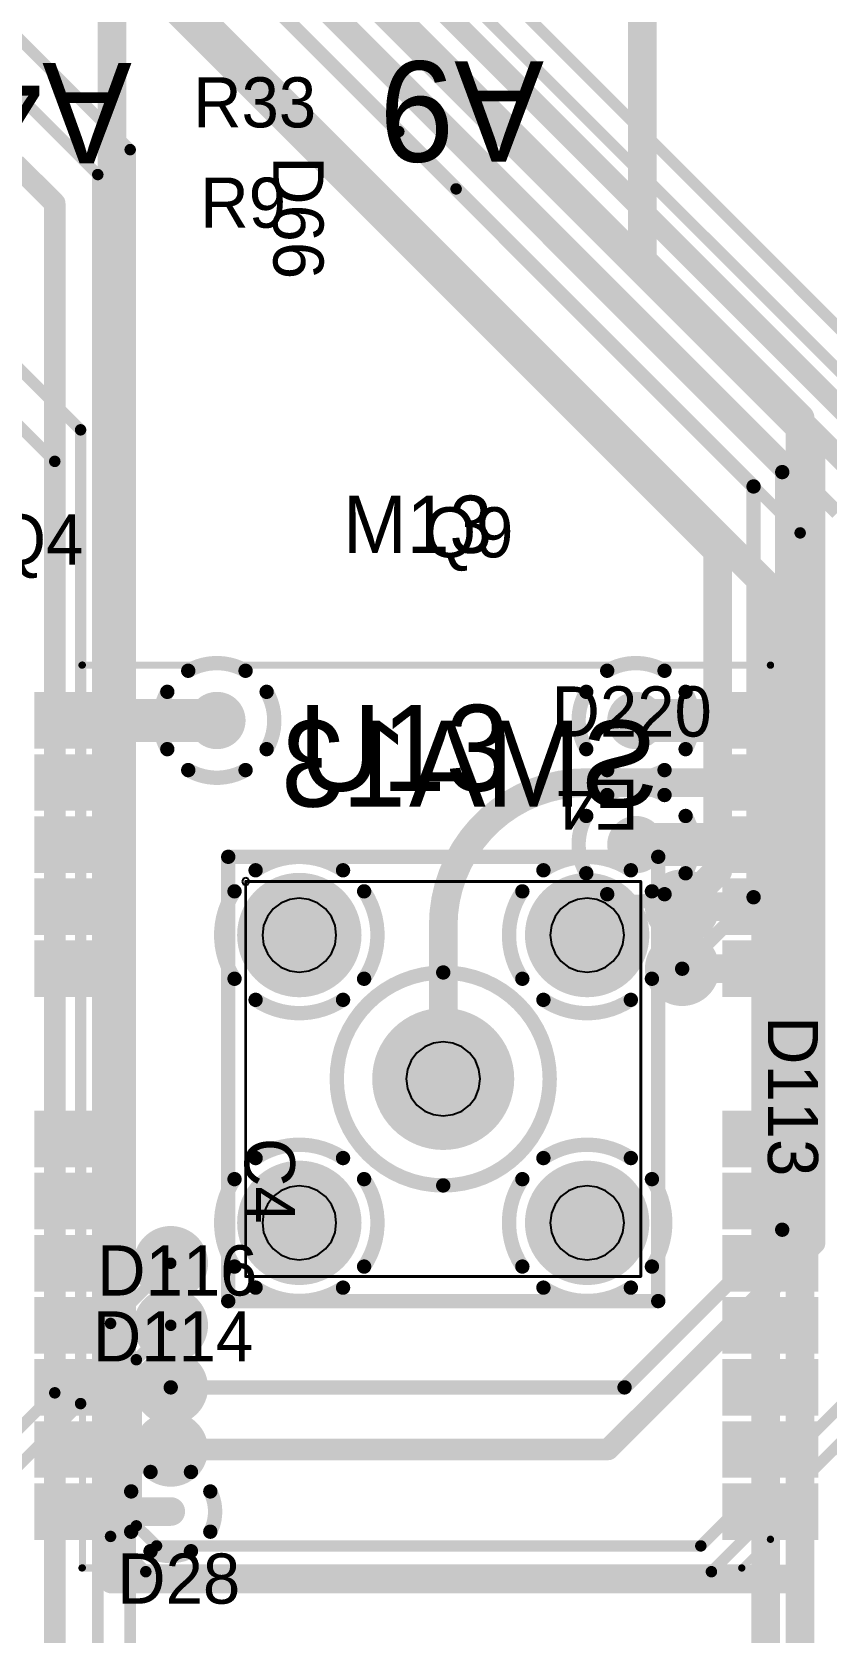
# Model space of a CAD drawing. Extents: x 11.67 to 17.2, y 3.98 to 12.28.
# Drawn here: x 13.89 to 14.445, y 8.854 to 9.97 of the extents above; entities that cross this region are included whole.
import ezdxf

# ---------------------------------------------------------------- set-up
doc = ezdxf.new("R2010")
doc.units = 0
doc.layers.get('0').update_dxf_attribs({"linetype": 'CONTINUOUS'})
for name, color, linetype in [('BOTTOMLAYER', 5, 'CONTINUOUS'), ('BOTTOMOVERLAY', 54, 'CONTINUOUS'), ('BOTTOMSOLDER', 6, 'CONTINUOUS'), ('INTERNALPLANE1', 76, 'CONTINUOUS'), ('MECHANICAL10', 56, 'CONTINUOUS'), ('MECHANICAL15', 56, 'CONTINUOUS'), ('MECHANICAL6', 56, 'CONTINUOUS'), ('MECHANICAL8', 56, 'CONTINUOUS'), ('MECHANICAL9', 56, 'CONTINUOUS'), ('MIDLAYER1', 16, 'CONTINUOUS'), ('MULTILAYER', 9, 'CONTINUOUS'), ('TOPLAYER', 1, 'CONTINUOUS'), ('TOPOVERLAY', 2, 'CONTINUOUS'), ('TOPPASTE', 8, 'CONTINUOUS'), ('TOPSOLDER', 216, 'CONTINUOUS')]:
    doc.layers.add(name, color=color, linetype=linetype)

# ---------------------------------------------------------------- blocks, each defined once
blk = doc.blocks.new('SMA_TH_HL_SMA_KHD4_B_27')
at = {"layer": 'BOTTOMLAYER', "const_width": 0.0394}
for points in [[(-0.1201, 0.1004, 1), (-0.0807, 0.1004, 1)], [(0.0807, 0.1004, 1), (0.1201, 0.1004, 1)], [(-0.0197, 0, 1), (0.0197, 0, 1)], [(-0.1201, -0.1004, 1), (-0.0807, -0.1004, 1)], [(0.0807, -0.1004, 1), (0.1201, -0.1004, 1)]]:
    blk.add_lwpolyline(points, format="xyb", close=True, dxfattribs=at)
at = {"layer": 'BOTTOMOVERLAY', "const_width": 0.01}
for points in [[(-0.155, -0.15), (-0.155, 0.15)], [(0.155, 0.15), (-0.155, 0.15)], [(0.155, -0.15), (0.155, 0.15)], [(0.155, -0.15), (-0.155, -0.15)]]:
    blk.add_lwpolyline(points, dxfattribs=at)
at = {"layer": 'BOTTOMOVERLAY'}
for points, const_width in [([(-0.1575, 0.15, 1), (-0.1525, 0.15, 1)], 0.005), ([(-0.1575, 0.15, 1), (-0.1525, 0.15, 1)], 0.005), ([(0.1525, 0.15, 1), (0.1575, 0.15, 1)], 0.005), ([(0.1525, 0.15, 1), (0.1575, 0.15, 1)], 0.005), ([(0.0743, 0, 1), (-0.0743, 0, 1)], 0.01), ([(-0.0768, 0, 1), (-0.0718, 0, 1)], 0.005), ([(0.0718, 0, 1), (0.0768, 0, 1)], 0.005), ([(-0.1575, -0.15, 1), (-0.1525, -0.15, 1)], 0.005), ([(-0.1575, -0.15, 1), (-0.1525, -0.15, 1)], 0.005), ([(0.1525, -0.15, 1), (0.1575, -0.15, 1)], 0.005), ([(0.1525, -0.15, 1), (0.1575, -0.15, 1)], 0.005)]:
    blk.add_lwpolyline(points, format="xyb", close=True, dxfattribs=dict(at, const_width=const_width))
at = {"layer": 'BOTTOMSOLDER', "const_width": 0.0434}
for points in [[(-0.1221, 0.1004, 1), (-0.0787, 0.1004, 1)], [(0.0787, 0.1004, 1), (0.1221, 0.1004, 1)], [(-0.0217, 0, 1), (0.0217, 0, 1)], [(-0.1221, -0.1004, 1), (-0.0787, -0.1004, 1)], [(0.0787, -0.1004, 1), (0.1221, -0.1004, 1)]]:
    blk.add_lwpolyline(points, format="xyb", close=True, dxfattribs=at)
at = {"layer": 'INTERNALPLANE1', "const_width": 0.01}
for points in [[(-0.1309, 0.1456, -0.305731), (-0.0699, 0.1456)], [(0.0699, 0.1456, -0.305731), (0.1309, 0.1456)], [(-0.1456, 0.0699, -0.305731), (-0.1456, 0.1309)], [(-0.0552, 0.1309, -0.305731), (-0.0552, 0.0699)], [(0.0552, 0.0699, -0.305731), (0.0552, 0.1309)], [(0.1456, 0.1309, -0.305731), (0.1456, 0.0699)], [(-0.0699, 0.0552, -0.305731), (-0.1309, 0.0552)], [(0.1309, 0.0552, -0.305731), (0.0699, 0.0552)], [(-0.1309, -0.0552, -0.305731), (-0.0699, -0.0552)], [(0.0699, -0.0552, -0.305731), (0.1309, -0.0552)], [(-0.1456, -0.1309, -0.305731), (-0.1456, -0.0699)], [(-0.0552, -0.0699, -0.305731), (-0.0552, -0.1309)], [(0.0552, -0.1309, -0.305731), (0.0552, -0.0699)], [(0.1456, -0.0699, -0.305731), (0.1456, -0.1309)], [(-0.0699, -0.1456, -0.305731), (-0.1309, -0.1456)], [(0.1309, -0.1456, -0.305731), (0.0699, -0.1456)]]:
    blk.add_lwpolyline(points, format="xyb", dxfattribs=at)
at = {"layer": 'INTERNALPLANE1'}
for points, const_width in [([(-0.1334, 0.1456, 1), (-0.1284, 0.1456, 1)], 0.005), ([(-0.0724, 0.1456, 1), (-0.0674, 0.1456, 1)], 0.005), ([(0.0674, 0.1456, 1), (0.0724, 0.1456, 1)], 0.005), ([(0.1284, 0.1456, 1), (0.1334, 0.1456, 1)], 0.005), ([(-0.1481, 0.1309, 1), (-0.1431, 0.1309, 1)], 0.005), ([(-0.0577, 0.1309, 1), (-0.0527, 0.1309, 1)], 0.005), ([(0.0527, 0.1309, 1), (0.0577, 0.1309, 1)], 0.005), ([(0.1431, 0.1309, 1), (0.1481, 0.1309, 1)], 0.005), ([(-0.1481, 0.0699, 1), (-0.1431, 0.0699, 1)], 0.005), ([(-0.0577, 0.0699, 1), (-0.0527, 0.0699, 1)], 0.005), ([(0.0527, 0.0699, 1), (0.0577, 0.0699, 1)], 0.005), ([(0.1431, 0.0699, 1), (0.1481, 0.0699, 1)], 0.005), ([(-0.1334, 0.0552, 1), (-0.1284, 0.0552, 1)], 0.005), ([(-0.0724, 0.0552, 1), (-0.0674, 0.0552, 1)], 0.005), ([(0.0674, 0.0552, 1), (0.0724, 0.0552, 1)], 0.005), ([(0.1284, 0.0552, 1), (0.1334, 0.0552, 1)], 0.005), ([(-0.0248, 0, 1), (0.0248, 0, 1)], 0.0495), ([(-0.1334, -0.0552, 1), (-0.1284, -0.0552, 1)], 0.005), ([(-0.0724, -0.0552, 1), (-0.0674, -0.0552, 1)], 0.005), ([(0.0674, -0.0552, 1), (0.0724, -0.0552, 1)], 0.005), ([(0.1284, -0.0552, 1), (0.1334, -0.0552, 1)], 0.005), ([(-0.1481, -0.0699, 1), (-0.1431, -0.0699, 1)], 0.005), ([(-0.0577, -0.0699, 1), (-0.0527, -0.0699, 1)], 0.005), ([(0.0527, -0.0699, 1), (0.0577, -0.0699, 1)], 0.005), ([(0.1431, -0.0699, 1), (0.1481, -0.0699, 1)], 0.005), ([(-0.1481, -0.1309, 1), (-0.1431, -0.1309, 1)], 0.005), ([(-0.0577, -0.1309, 1), (-0.0527, -0.1309, 1)], 0.005), ([(0.0527, -0.1309, 1), (0.0577, -0.1309, 1)], 0.005), ([(0.1431, -0.1309, 1), (0.1481, -0.1309, 1)], 0.005), ([(-0.1334, -0.1456, 1), (-0.1284, -0.1456, 1)], 0.005), ([(-0.0724, -0.1456, 1), (-0.0674, -0.1456, 1)], 0.005), ([(0.0674, -0.1456, 1), (0.0724, -0.1456, 1)], 0.005), ([(0.1284, -0.1456, 1), (0.1334, -0.1456, 1)], 0.005)]:
    blk.add_lwpolyline(points, format="xyb", close=True, dxfattribs=dict(at, const_width=const_width))
at = {"layer": 'MECHANICAL6', "const_width": 0.002}
for points in [[(0.1378, 0.1378), (-0.1378, 0.1378)], [(-0.1378, -0.1378), (-0.1378, 0.1378)], [(0.1378, -0.1378), (0.1378, 0.1378)], [(0.1378, -0.1378), (-0.1378, -0.1378)]]:
    blk.add_lwpolyline(points, dxfattribs=at)
at = {"layer": 'MECHANICAL6', "const_width": 0.001}
for points in [[(-0.1383, 0.1378, 1), (-0.1373, 0.1378, 1)], [(-0.1383, 0.1378, 1), (-0.1373, 0.1378, 1)], [(0.1373, 0.1378, 1), (0.1383, 0.1378, 1)], [(0.1373, 0.1378, 1), (0.1383, 0.1378, 1)], [(-0.1383, -0.1378, 1), (-0.1373, -0.1378, 1)], [(-0.1383, -0.1378, 1), (-0.1373, -0.1378, 1)], [(0.1373, -0.1378, 1), (0.1383, -0.1378, 1)], [(0.1373, -0.1378, 1), (0.1383, -0.1378, 1)]]:
    blk.add_lwpolyline(points, format="xyb", close=True, dxfattribs=at)
at = {"layer": 'MECHANICAL8'}
for p, q in [((-0.1396, -0.136), (-0.1403, -0.1378)), ((-0.1403, -0.1378), (-0.1403, -0.1378)), ((-0.1403, -0.1378), (-0.1396, -0.1396)), ((-0.1378, -0.1352), (-0.1396, -0.136)), ((-0.1396, -0.1396), (-0.1378, -0.1403)), ((-0.136, -0.136), (-0.1378, -0.1352)), ((-0.1378, -0.1403), (-0.136, -0.1396)), ((-0.1352, -0.1378), (-0.136, -0.136)), ((-0.136, -0.1396), (-0.1352, -0.1378)), ((-0.1352, -0.1378), (-0.1352, -0.1378))]:
    blk.add_line(p, q, dxfattribs=at)
at = {"layer": 'MECHANICAL9'}
for p, q in [((-0.1071, 0.1253), (-0.1133, 0.1227)), ((-0.1004, 0.1262), (-0.1071, 0.1253)), ((-0.0937, 0.1253), (-0.1004, 0.1262)), ((-0.0875, 0.1227), (-0.0937, 0.1253)), ((0.0937, 0.1253), (0.0875, 0.1227)), ((0.1004, 0.1262), (0.0937, 0.1253)), ((0.1071, 0.1253), (0.1004, 0.1262)), ((0.1133, 0.1227), (0.1071, 0.1253)), ((-0.1227, 0.1133), (-0.1253, 0.1071)), ((-0.1186, 0.1186), (-0.1227, 0.1133)), ((-0.1133, 0.1227), (-0.1186, 0.1186)), ((-0.0821, 0.1186), (-0.0875, 0.1227)), ((-0.078, 0.1133), (-0.0821, 0.1186)), ((-0.0755, 0.1071), (-0.078, 0.1133)), ((0.078, 0.1133), (0.0755, 0.1071)), ((0.0821, 0.1186), (0.078, 0.1133)), ((0.0875, 0.1227), (0.0821, 0.1186)), ((0.1186, 0.1186), (0.1133, 0.1227)), ((0.1227, 0.1133), (0.1186, 0.1186)), ((0.1253, 0.1071), (0.1227, 0.1133)), ((-0.1253, 0.1071), (-0.1262, 0.1004)), ((-0.0746, 0.1004), (-0.0755, 0.1071)), ((0.0755, 0.1071), (0.0746, 0.1004)), ((0.1262, 0.1004), (0.1253, 0.1071)), ((-0.1262, 0.1004), (-0.1262, 0.1004)), ((-0.1262, 0.1004), (-0.1253, 0.0937)), ((-0.1253, 0.0937), (-0.1227, 0.0875)), ((-0.078, 0.0875), (-0.0755, 0.0937)), ((-0.0755, 0.0937), (-0.0746, 0.1004)), ((-0.0746, 0.1004), (-0.0746, 0.1004)), ((0.0746, 0.1004), (0.0746, 0.1004)), ((0.0746, 0.1004), (0.0755, 0.0937)), ((0.0755, 0.0937), (0.078, 0.0875)), ((0.1227, 0.0875), (0.1253, 0.0937)), ((0.1253, 0.0937), (0.1262, 0.1004)), ((0.1262, 0.1004), (0.1262, 0.1004)), ((-0.1227, 0.0875), (-0.1186, 0.0821)), ((-0.1186, 0.0821), (-0.1133, 0.078)), ((-0.0875, 0.078), (-0.0821, 0.0821)), ((-0.0821, 0.0821), (-0.078, 0.0875)), ((0.078, 0.0875), (0.0821, 0.0821)), ((0.0821, 0.0821), (0.0875, 0.078)), ((0.1133, 0.078), (0.1186, 0.0821)), ((0.1186, 0.0821), (0.1227, 0.0875)), ((-0.1133, 0.078), (-0.1071, 0.0755)), ((-0.1071, 0.0755), (-0.1004, 0.0746)), ((-0.1004, 0.0746), (-0.0937, 0.0755)), ((-0.0937, 0.0755), (-0.0875, 0.078)), ((0.0875, 0.078), (0.0937, 0.0755)), ((0.0937, 0.0755), (0.1004, 0.0746)), ((0.1004, 0.0746), (0.1071, 0.0755)), ((0.1071, 0.0755), (0.1133, 0.078)), ((-0.0129, 0.0224), (-0.0183, 0.0183)), ((-0.0067, 0.0249), (-0.0129, 0.0224)), ((0, 0.0258), (-0.0067, 0.0249)), ((0.0067, 0.0249), (0, 0.0258)), ((0.0129, 0.0224), (0.0067, 0.0249)), ((0.0183, 0.0183), (0.0129, 0.0224)), ((-0.0224, 0.0129), (-0.0249, 0.0067)), ((-0.0183, 0.0183), (-0.0224, 0.0129)), ((0.0224, 0.0129), (0.0183, 0.0183)), ((0.0249, 0.0067), (0.0224, 0.0129)), ((-0.0249, 0.0067), (-0.0258, 0)), ((-0.0258, 0), (-0.0258, 0)), ((-0.0258, 0), (-0.0249, -0.0067)), ((0.0258, 0), (0.0249, 0.0067)), ((0.0249, -0.0067), (0.0258, 0)), ((0.0258, 0), (0.0258, 0)), ((-0.0249, -0.0067), (-0.0224, -0.0129)), ((0.0224, -0.0129), (0.0249, -0.0067)), ((-0.0224, -0.0129), (-0.0183, -0.0183)), ((-0.0183, -0.0183), (-0.0129, -0.0224)), ((0.0129, -0.0224), (0.0183, -0.0183)), ((0.0183, -0.0183), (0.0224, -0.0129)), ((-0.0129, -0.0224), (-0.0067, -0.0249)), ((-0.0067, -0.0249), (0, -0.0258)), ((0, -0.0258), (0.0067, -0.0249)), ((0.0067, -0.0249), (0.0129, -0.0224)), ((-0.1133, -0.078), (-0.1186, -0.0821)), ((-0.1071, -0.0755), (-0.1133, -0.078)), ((-0.1004, -0.0746), (-0.1071, -0.0755)), ((-0.0937, -0.0755), (-0.1004, -0.0746)), ((-0.0875, -0.078), (-0.0937, -0.0755)), ((-0.0821, -0.0821), (-0.0875, -0.078)), ((0.0875, -0.078), (0.0821, -0.0821)), ((0.0937, -0.0755), (0.0875, -0.078)), ((0.1004, -0.0746), (0.0937, -0.0755)), ((0.1071, -0.0755), (0.1004, -0.0746)), ((0.1133, -0.078), (0.1071, -0.0755)), ((0.1186, -0.0821), (0.1133, -0.078)), ((-0.1227, -0.0875), (-0.1253, -0.0937)), ((-0.1186, -0.0821), (-0.1227, -0.0875)), ((-0.078, -0.0875), (-0.0821, -0.0821)), ((-0.0755, -0.0937), (-0.078, -0.0875)), ((0.078, -0.0875), (0.0755, -0.0937)), ((0.0821, -0.0821), (0.078, -0.0875)), ((0.1227, -0.0875), (0.1186, -0.0821)), ((0.1253, -0.0937), (0.1227, -0.0875)), ((-0.1253, -0.0937), (-0.1262, -0.1004)), ((-0.1262, -0.1004), (-0.1262, -0.1004)), ((-0.1262, -0.1004), (-0.1253, -0.1071)), ((-0.0746, -0.1004), (-0.0755, -0.0937)), ((-0.0755, -0.1071), (-0.0746, -0.1004)), ((-0.0746, -0.1004), (-0.0746, -0.1004)), ((0.0755, -0.0937), (0.0746, -0.1004)), ((0.0746, -0.1004), (0.0746, -0.1004)), ((0.0746, -0.1004), (0.0755, -0.1071)), ((0.1262, -0.1004), (0.1253, -0.0937)), ((0.1253, -0.1071), (0.1262, -0.1004)), ((0.1262, -0.1004), (0.1262, -0.1004)), ((-0.1253, -0.1071), (-0.1227, -0.1133)), ((-0.078, -0.1133), (-0.0755, -0.1071)), ((0.0755, -0.1071), (0.078, -0.1133)), ((0.1227, -0.1133), (0.1253, -0.1071)), ((-0.1227, -0.1133), (-0.1186, -0.1186)), ((-0.1186, -0.1186), (-0.1133, -0.1227)), ((-0.1133, -0.1227), (-0.1071, -0.1253)), ((-0.0937, -0.1253), (-0.0875, -0.1227)), ((-0.0875, -0.1227), (-0.0821, -0.1186)), ((-0.0821, -0.1186), (-0.078, -0.1133)), ((0.078, -0.1133), (0.0821, -0.1186)), ((0.0821, -0.1186), (0.0875, -0.1227)), ((0.0875, -0.1227), (0.0937, -0.1253)), ((0.1071, -0.1253), (0.1133, -0.1227)), ((0.1133, -0.1227), (0.1186, -0.1186)), ((0.1186, -0.1186), (0.1227, -0.1133)), ((-0.1071, -0.1253), (-0.1004, -0.1262)), ((-0.1004, -0.1262), (-0.0937, -0.1253)), ((0.0937, -0.1253), (0.1004, -0.1262)), ((0.1004, -0.1262), (0.1071, -0.1253))]:
    blk.add_line(p, q, dxfattribs=at)
at = {"layer": 'MIDLAYER1', "const_width": 0.0394}
for points in [[(-0.1201, 0.1004, 1), (-0.0807, 0.1004, 1)], [(0.0807, 0.1004, 1), (0.1201, 0.1004, 1)], [(-0.0197, 0, 1), (0.0197, 0, 1)], [(-0.1201, -0.1004, 1), (-0.0807, -0.1004, 1)], [(0.0807, -0.1004, 1), (0.1201, -0.1004, 1)]]:
    blk.add_lwpolyline(points, format="xyb", close=True, dxfattribs=at)
at = {"layer": 'MULTILAYER', "const_width": 0.0394}
for points in [[(-0.1201, 0.1004, 1), (-0.0807, 0.1004, 1)], [(0.0807, 0.1004, 1), (0.1201, 0.1004, 1)], [(-0.0197, 0, 1), (0.0197, 0, 1)], [(-0.1201, -0.1004, 1), (-0.0807, -0.1004, 1)], [(0.0807, -0.1004, 1), (0.1201, -0.1004, 1)]]:
    blk.add_lwpolyline(points, format="xyb", close=True, dxfattribs=at)
at = {"layer": 'TOPLAYER', "const_width": 0.0394}
for points in [[(-0.1201, 0.1004, 1), (-0.0807, 0.1004, 1)], [(0.0807, 0.1004, 1), (0.1201, 0.1004, 1)], [(-0.0197, 0, 1), (0.0197, 0, 1)], [(-0.1201, -0.1004, 1), (-0.0807, -0.1004, 1)], [(0.0807, -0.1004, 1), (0.1201, -0.1004, 1)]]:
    blk.add_lwpolyline(points, format="xyb", close=True, dxfattribs=at)
at = {"layer": 'TOPSOLDER', "const_width": 0.0434}
for points in [[(-0.1221, 0.1004, 1), (-0.0787, 0.1004, 1)], [(0.0787, 0.1004, 1), (0.1221, 0.1004, 1)], [(-0.0217, 0, 1), (0.0217, 0, 1)], [(-0.1221, -0.1004, 1), (-0.0787, -0.1004, 1)], [(0.0787, -0.1004, 1), (0.1221, -0.1004, 1)]]:
    blk.add_lwpolyline(points, format="xyb", close=True, dxfattribs=at)
blk = doc.blocks.new('LB1020B_62')
at = {"layer": 'TOPLAYER'}
for points in [[(-0.0295, 0.5749), (0.0295, 0.5749), (-0.0295, 0.6064), (0.0295, 0.6064)], [(0.4505, 0.5749), (0.5095, 0.5749), (0.4505, 0.6064), (0.5095, 0.6064)], [(-0.0295, 0.5316), (0.0295, 0.5316), (-0.0295, 0.5631), (0.0295, 0.5631)], [(0.4505, 0.5316), (0.5095, 0.5316), (0.4505, 0.5631), (0.5095, 0.5631)], [(-0.0295, 0.4883), (0.0295, 0.4883), (-0.0295, 0.5198), (0.0295, 0.5198)], [(0.4505, 0.4883), (0.5095, 0.4883), (0.4505, 0.5198), (0.5095, 0.5198)], [(-0.0295, 0.445), (0.0295, 0.445), (-0.0295, 0.4765), (0.0295, 0.4765)], [(0.4505, 0.445), (0.5095, 0.445), (0.4505, 0.4765), (0.5095, 0.4765)], [(-0.0295, 0.4017), (0.0295, 0.4017), (-0.0295, 0.4331), (0.0295, 0.4331)], [(0.4505, 0.4017), (0.5095, 0.4017), (0.4505, 0.4331), (0.5095, 0.4331)], [(-0.0295, 0.3583), (0.0295, 0.3583), (-0.0295, 0.3898), (0.0295, 0.3898)], [(0.4505, 0.3583), (0.5095, 0.3583), (0.4505, 0.3898), (0.5095, 0.3898)], [(-0.0295, 0.315), (0.0295, 0.315), (-0.0295, 0.3465), (0.0295, 0.3465)], [(0.4505, 0.315), (0.5095, 0.315), (0.4505, 0.3465), (0.5095, 0.3465)], [(-0.0295, 0.1961), (0.0295, 0.1961), (-0.0295, 0.2276), (0.0295, 0.2276)], [(0.4505, 0.1961), (0.5095, 0.1961), (0.4505, 0.2276), (0.5095, 0.2276)], [(-0.0295, 0.1528), (0.0295, 0.1528), (-0.0295, 0.1843), (0.0295, 0.1843)], [(0.4505, 0.1528), (0.5095, 0.1528), (0.4505, 0.1843), (0.5095, 0.1843)], [(-0.0295, 0.1095), (0.0295, 0.1095), (-0.0295, 0.141), (0.0295, 0.141)], [(0.4505, 0.1095), (0.5095, 0.1095), (0.4505, 0.141), (0.5095, 0.141)], [(-0.0295, 0.0662), (0.0295, 0.0662), (-0.0295, 0.0977), (0.0295, 0.0977)], [(0.4505, 0.0662), (0.5095, 0.0662), (0.4505, 0.0977), (0.5095, 0.0977)], [(-0.0295, 0.0229), (0.0295, 0.0229), (-0.0295, 0.0544), (0.0295, 0.0544)], [(0.4505, 0.0229), (0.5095, 0.0229), (0.4505, 0.0544), (0.5095, 0.0544)]]:
    blk.add_solid(points, dxfattribs=at)
at = {"layer": 'TOPOVERLAY', "const_width": 0.005}
for points in [[(0.02, 0.63), (0, 0.61)], [(0.4803, 0.63), (0.02, 0.63)], [(0.48, 0.6299), (0.48, 0)], [(0, 0.61), (0, 0.0001)], [(0.4803, 0.0001), (0, 0.0001)]]:
    blk.add_lwpolyline(points, dxfattribs=at)
at = {"layer": 'TOPOVERLAY', "const_width": 0.0025}
for points in [[(0.0187, 0.63, 1), (0.0213, 0.63, 1)], [(0.0187, 0.63, 1), (0.0213, 0.63, 1)], [(0.4788, 0.6299, 1), (0.4813, 0.6299, 1)], [(0.4791, 0.63, 1), (0.4816, 0.63, 1)], [(-0.0013, 0.61, 1), (0.0013, 0.61, 1)], [(-0.0013, 0.61, 1), (0.0013, 0.61, 1)], [(-0.0013, 0.0001, 1), (0.0013, 0.0001, 1)], [(-0.0013, 0.0001, 1), (0.0013, 0.0001, 1)], [(0.4788, 0, 1), (0.4813, 0, 1)], [(0.4791, 0.0001, 1), (0.4816, 0.0001, 1)]]:
    blk.add_lwpolyline(points, format="xyb", close=True, dxfattribs=at)
at = {"layer": 'TOPPASTE'}
for points in [[(-0.0295, 0.5749), (0.0295, 0.5749), (-0.0295, 0.6064), (0.0295, 0.6064)], [(0.4505, 0.5749), (0.5095, 0.5749), (0.4505, 0.6064), (0.5095, 0.6064)], [(-0.0295, 0.5316), (0.0295, 0.5316), (-0.0295, 0.5631), (0.0295, 0.5631)], [(0.4505, 0.5316), (0.5095, 0.5316), (0.4505, 0.5631), (0.5095, 0.5631)], [(-0.0295, 0.4883), (0.0295, 0.4883), (-0.0295, 0.5198), (0.0295, 0.5198)], [(0.4505, 0.4883), (0.5095, 0.4883), (0.4505, 0.5198), (0.5095, 0.5198)], [(-0.0295, 0.445), (0.0295, 0.445), (-0.0295, 0.4765), (0.0295, 0.4765)], [(0.4505, 0.445), (0.5095, 0.445), (0.4505, 0.4765), (0.5095, 0.4765)], [(-0.0295, 0.4017), (0.0295, 0.4017), (-0.0295, 0.4331), (0.0295, 0.4331)], [(0.4505, 0.4017), (0.5095, 0.4017), (0.4505, 0.4331), (0.5095, 0.4331)], [(-0.0295, 0.3583), (0.0295, 0.3583), (-0.0295, 0.3898), (0.0295, 0.3898)], [(0.4505, 0.3583), (0.5095, 0.3583), (0.4505, 0.3898), (0.5095, 0.3898)], [(-0.0295, 0.315), (0.0295, 0.315), (-0.0295, 0.3465), (0.0295, 0.3465)], [(0.4505, 0.315), (0.5095, 0.315), (0.4505, 0.3465), (0.5095, 0.3465)], [(-0.0295, 0.1961), (0.0295, 0.1961), (-0.0295, 0.2276), (0.0295, 0.2276)], [(0.4505, 0.1961), (0.5095, 0.1961), (0.4505, 0.2276), (0.5095, 0.2276)], [(-0.0295, 0.1528), (0.0295, 0.1528), (-0.0295, 0.1843), (0.0295, 0.1843)], [(0.4505, 0.1528), (0.5095, 0.1528), (0.4505, 0.1843), (0.5095, 0.1843)], [(-0.0295, 0.1095), (0.0295, 0.1095), (-0.0295, 0.141), (0.0295, 0.141)], [(0.4505, 0.1095), (0.5095, 0.1095), (0.4505, 0.141), (0.5095, 0.141)], [(-0.0295, 0.0662), (0.0295, 0.0662), (-0.0295, 0.0977), (0.0295, 0.0977)], [(0.4505, 0.0662), (0.5095, 0.0662), (0.4505, 0.0977), (0.5095, 0.0977)], [(-0.0295, 0.0229), (0.0295, 0.0229), (-0.0295, 0.0544), (0.0295, 0.0544)], [(0.4505, 0.0229), (0.5095, 0.0229), (0.4505, 0.0544), (0.5095, 0.0544)]]:
    blk.add_solid(points, dxfattribs=at)
at = {"layer": 'TOPSOLDER'}
for points in [[(-0.0335, 0.5709), (0.0335, 0.5709), (-0.0335, 0.6104), (0.0335, 0.6104)], [(0.4465, 0.5709), (0.5135, 0.5709), (0.4465, 0.6104), (0.5135, 0.6104)], [(-0.0335, 0.5276), (0.0335, 0.5276), (-0.0335, 0.5671), (0.0335, 0.5671)], [(0.4465, 0.5276), (0.5135, 0.5276), (0.4465, 0.5671), (0.5135, 0.5671)], [(-0.0335, 0.4843), (0.0335, 0.4843), (-0.0335, 0.5238), (0.0335, 0.5238)], [(0.4465, 0.4843), (0.5135, 0.4843), (0.4465, 0.5238), (0.5135, 0.5238)], [(-0.0335, 0.441), (0.0335, 0.441), (-0.0335, 0.4805), (0.0335, 0.4805)], [(0.4465, 0.441), (0.5135, 0.441), (0.4465, 0.4805), (0.5135, 0.4805)], [(-0.0335, 0.3977), (0.0335, 0.3977), (-0.0335, 0.4371), (0.0335, 0.4371)], [(0.4465, 0.3977), (0.5135, 0.3977), (0.4465, 0.4371), (0.5135, 0.4371)], [(-0.0335, 0.3543), (0.0335, 0.3543), (-0.0335, 0.3938), (0.0335, 0.3938)], [(0.4465, 0.3543), (0.5135, 0.3543), (0.4465, 0.3938), (0.5135, 0.3938)], [(-0.0335, 0.311), (0.0335, 0.311), (-0.0335, 0.3505), (0.0335, 0.3505)], [(0.4465, 0.311), (0.5135, 0.311), (0.4465, 0.3505), (0.5135, 0.3505)], [(-0.0335, 0.1921), (0.0335, 0.1921), (-0.0335, 0.2316), (0.0335, 0.2316)], [(0.4465, 0.1921), (0.5135, 0.1921), (0.4465, 0.2316), (0.5135, 0.2316)], [(-0.0335, 0.1488), (0.0335, 0.1488), (-0.0335, 0.1883), (0.0335, 0.1883)], [(0.4465, 0.1488), (0.5135, 0.1488), (0.4465, 0.1883), (0.5135, 0.1883)], [(-0.0335, 0.1055), (0.0335, 0.1055), (-0.0335, 0.145), (0.0335, 0.145)], [(0.4465, 0.1055), (0.5135, 0.1055), (0.4465, 0.145), (0.5135, 0.145)], [(-0.0335, 0.0622), (0.0335, 0.0622), (-0.0335, 0.1017), (0.0335, 0.1017)], [(0.4465, 0.0622), (0.5135, 0.0622), (0.4465, 0.1017), (0.5135, 0.1017)], [(-0.0335, 0.0189), (0.0335, 0.0189), (-0.0335, 0.0584), (0.0335, 0.0584)], [(0.4465, 0.0189), (0.5135, 0.0189), (0.4465, 0.0584), (0.5135, 0.0584)]]:
    blk.add_solid(points, dxfattribs=at)

msp = doc.modelspace()

# ---------------------------------------------------------------- linework, layer by layer
at = {"layer": 'BOTTOMLAYER'}
for points, const_width in [([(13.526, 10.601), (14.4745, 9.6525)], 0.015), ([(13.5475, 10.6099), (14.496, 9.6614)], 0.008), ([(13.576, 10.611), (14.516, 9.671)], 0.008), ([(13.496, 10.591), (14.452, 9.635)], 0.01), ([(13.756, 10.291), (14.186, 9.861)], 0.008), ([(13.736, 10.251), (14.402, 9.585)], 0.02), ([(13.718, 10.129), (13.9586, 9.8884)], 0.008), ([(13.696, 10.111), (13.936, 9.871)], 0.008), ([(14.146, 9.901), (14.186, 9.861)], 0.008), ([(13.9586, 8.4084), (13.9586, 9.8884)], 0.008), ([(13.8785, 9.8784), (13.906, 9.851)], 0.015), ([(13.936, 8.4112), (13.936, 9.871)], 0.008), ([(13.906, 8.4442), (13.906, 9.851)], 0.015), ([(14.186, 9.861), (14.426, 9.621)], 0.008), ([(14.426, 8.641), (14.426, 9.621)], 0.008), ([(14.402, 8.7098), (14.402, 9.585)], 0.02)]:
    msp.add_lwpolyline(points, dxfattribs=dict(at, const_width=const_width))
for points, const_width in [([(14.144, 9.901, 1), (14.148, 9.901, 1)], 0.004), ([(13.9566, 9.8884, 1), (13.9606, 9.8884, 1)], 0.004), ([(13.9566, 9.8884, 1), (13.9606, 9.8884, 1)], 0.004), ([(13.934, 9.871, 1), (13.938, 9.871, 1)], 0.004), ([(13.934, 9.871, 1), (13.938, 9.871, 1)], 0.004), ([(13.9022, 9.851, 1), (13.9097, 9.851, 1)], 0.0075), ([(13.9022, 9.851, 1), (13.9097, 9.851, 1)], 0.0075), ([(14.184, 9.861, 1), (14.188, 9.861, 1)], 0.004), ([(14.184, 9.861, 1), (14.188, 9.861, 1)], 0.004), ([(14.184, 9.861, 1), (14.188, 9.861, 1)], 0.004), ([(14.424, 9.621, 1), (14.428, 9.621, 1)], 0.004), ([(14.424, 9.621, 1), (14.428, 9.621, 1)], 0.004), ([(14.397, 9.585, 1), (14.407, 9.585, 1)], 0.01), ([(14.397, 9.585, 1), (14.407, 9.585, 1)], 0.01), ([(14.0091, 9.4901, 1), (14.0291, 9.4901, 1)], 0.02), ([(14.3014, 9.4901, 1), (14.3214, 9.4901, 1)], 0.02), ([(14.3014, 9.4035, 1), (14.3214, 9.4035, 1)], 0.02), ([(14.3387, 9.3602, 1), (14.3487, 9.3602, 1)], 0.01), ([(14.3387, 9.3169, 1), (14.3487, 9.3169, 1)], 0.01), ([(13.9819, 9.1114, 1), (13.9919, 9.1114, 1)], 0.01), ([(13.9819, 9.0681, 1), (13.9919, 9.0681, 1)], 0.01), ([(13.9819, 9.0248, 1), (13.9919, 9.0248, 1)], 0.01), ([(13.9819, 8.9815, 1), (13.9919, 8.9815, 1)], 0.01), ([(13.9819, 8.9382, 1), (13.9919, 8.9382, 1)], 0.01)]:
    msp.add_lwpolyline(points, format="xyb", close=True, dxfattribs=dict(at, const_width=const_width))
at = {"layer": 'INTERNALPLANE1', "const_width": 0.02}
for points in [[(13.946, 8.891), (13.946, 12.25)], [(14.316, 9.811), (14.316, 10.341)], [(14.316, 9.811), (14.426, 9.701)], [(14.426, 8.121), (14.426, 9.701)], [(13.946, 8.891), (14.426, 8.891)]]:
    msp.add_lwpolyline(points, dxfattribs=at)
at = {"layer": 'INTERNALPLANE1'}
for points, const_width in [([(14.311, 9.811, 1), (14.321, 9.811, 1)], 0.01), ([(14.311, 9.811, 1), (14.321, 9.811, 1)], 0.01), ([(14.421, 9.701, 1), (14.431, 9.701, 1)], 0.01), ([(14.421, 9.701, 1), (14.431, 9.701, 1)], 0.01), ([(13.9966, 9.5248, 1), (14.0016, 9.5248, 1)], 0.005), ([(14.0366, 9.5248, 1), (14.0416, 9.5248, 1)], 0.005), ([(14.2889, 9.5248, 1), (14.2939, 9.5248, 1)], 0.005), ([(14.3289, 9.5248, 1), (14.3339, 9.5248, 1)], 0.005), ([(13.982, 9.5101, 1), (13.987, 9.5101, 1)], 0.005), ([(14.0513, 9.5101, 1), (14.0563, 9.5101, 1)], 0.005), ([(14.2743, 9.5101, 1), (14.2793, 9.5101, 1)], 0.005), ([(14.3436, 9.5101, 1), (14.3486, 9.5101, 1)], 0.005), ([(13.982, 9.4701, 1), (13.987, 9.4701, 1)], 0.005), ([(14.0513, 9.4701, 1), (14.0563, 9.4701, 1)], 0.005), ([(14.2743, 9.4701, 1), (14.2793, 9.4701, 1)], 0.005), ([(14.3436, 9.4701, 1), (14.3486, 9.4701, 1)], 0.005), ([(13.9966, 9.4555, 1), (14.0016, 9.4555, 1)], 0.005), ([(14.0366, 9.4555, 1), (14.0416, 9.4555, 1)], 0.005), ([(14.2889, 9.4555, 1), (14.2939, 9.4555, 1)], 0.005), ([(14.3289, 9.4555, 1), (14.3339, 9.4555, 1)], 0.005), ([(14.2889, 9.4381, 1), (14.2939, 9.4381, 1)], 0.005), ([(14.3289, 9.4381, 1), (14.3339, 9.4381, 1)], 0.005), ([(14.2743, 9.4235, 1), (14.2793, 9.4235, 1)], 0.005), ([(14.3436, 9.4235, 1), (14.3486, 9.4235, 1)], 0.005), ([(14.2743, 9.3835, 1), (14.2793, 9.3835, 1)], 0.005), ([(14.3307, 9.3602, 1), (14.3567, 9.3602, 1)], 0.026), ([(14.3436, 9.3835, 1), (14.3486, 9.3835, 1)], 0.005), ([(14.2889, 9.3689, 1), (14.2939, 9.3689, 1)], 0.005), ([(14.3289, 9.3689, 1), (14.3339, 9.3689, 1)], 0.005), ([(14.3307, 9.3169, 1), (14.3567, 9.3169, 1)], 0.026), ([(13.9739, 9.1114, 1), (13.9999, 9.1114, 1)], 0.026), ([(13.9739, 9.0681, 1), (13.9999, 9.0681, 1)], 0.026), ([(13.9739, 9.0248, 1), (13.9999, 9.0248, 1)], 0.026), ([(13.9739, 8.9815, 1), (13.9999, 8.9815, 1)], 0.026), ([(13.9703, 8.9658, 1), (13.9753, 8.9658, 1)], 0.005), ([(13.9985, 8.9658, 1), (14.0035, 8.9658, 1)], 0.005), ([(13.9568, 8.9522, 1), (13.9618, 8.9522, 1)], 0.005), ([(14.012, 8.9522, 1), (14.017, 8.9522, 1)], 0.005), ([(13.9568, 8.9241, 1), (13.9618, 8.9241, 1)], 0.005), ([(14.012, 8.9241, 1), (14.017, 8.9241, 1)], 0.005), ([(13.9703, 8.9105, 1), (13.9753, 8.9105, 1)], 0.005), ([(13.9985, 8.9105, 1), (14.0035, 8.9105, 1)], 0.005), ([(13.941, 8.891, 1), (13.951, 8.891, 1)], 0.01), ([(13.941, 8.891, 1), (13.951, 8.891, 1)], 0.01), ([(14.421, 8.891, 1), (14.431, 8.891, 1)], 0.01)]:
    msp.add_lwpolyline(points, format="xyb", close=True, dxfattribs=dict(at, const_width=const_width))
at = {"layer": 'INTERNALPLANE1', "const_width": 0.01}
for points in [[(13.9991, 9.5248, -0.267949), (14.0391, 9.5248)], [(14.2914, 9.5248, -0.267949), (14.3314, 9.5248)], [(13.9845, 9.4701, -0.267949), (13.9845, 9.5101)], [(14.0538, 9.5101, -0.267949), (14.0538, 9.4701)], [(14.2768, 9.4701, -0.267949), (14.2768, 9.5101)], [(14.3461, 9.5101, -0.267949), (14.3461, 9.4701)], [(14.0391, 9.4555, -0.267949), (13.9991, 9.4555)], [(14.3314, 9.4555, -0.267949), (14.2914, 9.4555)], [(14.2914, 9.4381, -0.267949), (14.3314, 9.4381)], [(14.2768, 9.3835, -0.267949), (14.2768, 9.4235)], [(14.3461, 9.4235, -0.267949), (14.3461, 9.3835)], [(14.3314, 9.3689, -0.267949), (14.2914, 9.3689)], [(13.9728, 8.9658, -0.240079), (14.001, 8.9658)], [(13.9593, 8.9241, -0.240079), (13.9593, 8.9522)], [(14.0145, 8.9522, -0.240079), (14.0145, 8.9241)], [(14.001, 8.9105, -0.240079), (13.9728, 8.9105)]]:
    msp.add_lwpolyline(points, format="xyb", dxfattribs=at)
at = {"layer": 'MIDLAYER1'}
for points, const_width in [([(13.166, 10.451), (13.924, 9.6929)], 0.008), ([(13.136, 10.441), (13.906, 9.6709)], 0.008), ([(14.086, 10.131), (14.4815, 9.7354)], 0.008), ([(14.056, 10.111), (14.4635, 9.7034)], 0.008), ([(13.956, 10.091), (14.3935, 9.6534)], 0.01), ([(14.026, 10.091), (14.436, 9.6809)], 0.015), ([(13.906, 10.071), (14.3685, 9.6084)], 0.02), ([(13.996, 10.081), (14.4135, 9.6634)], 0.01), ([(13.924, 9.0135), (13.924, 9.6929)], 0.008), ([(14.436, 9.1254), (14.436, 9.6809)], 0.015), ([(13.906, 9.021), (13.906, 9.6709)], 0.008), ([(14.4135, 9.1348), (14.4135, 9.6634)], 0.01), ([(14.3935, 9.3668), (14.3935, 9.6534)], 0.01), ([(14.3685, 9.3851), (14.3685, 9.6084)], 0.02), ([(14.3437, 9.3602), (14.3685, 9.3851)], 0.02), ([(14.3437, 9.3169), (14.3935, 9.3668)], 0.01), ([(14.292, 8.9815), (14.436, 9.1254)], 0.015), ([(14.3035, 9.0248), (14.4135, 9.1348)], 0.01), ([(13.9449, 9.0694), (13.9869, 9.1114)], 0.008), ([(13.9449, 8.9208), (13.9449, 9.0694)], 0.008), ([(13.9629, 9.0441), (13.9869, 9.0681)], 0.008), ([(13.9629, 8.9282), (13.9629, 9.0441)], 0.008), ([(13.7992, 8.9142), (13.906, 9.021)], 0.008), ([(13.9869, 9.0248), (14.3035, 9.0248)], 0.01), ([(14.3567, 8.9142), (14.4635, 9.021)], 0.008), ([(13.8066, 8.8962), (13.924, 9.0135)], 0.008), ([(14.3641, 8.8962), (14.4815, 9.0135)], 0.008), ([(13.9869, 8.9815), (14.292, 8.9815)], 0.015), ([(13.9629, 8.9282), (13.977, 8.9142)], 0.008), ([(13.9449, 8.9208), (13.9695, 8.8962)], 0.008), ([(13.977, 8.9142), (14.3567, 8.9142)], 0.008), ([(13.9695, 8.8962), (14.3641, 8.8962)], 0.008)]:
    msp.add_lwpolyline(points, dxfattribs=dict(at, const_width=const_width))
for points, const_width in [([(13.922, 9.6929, 1), (13.926, 9.6929, 1)], 0.004), ([(13.922, 9.6929, 1), (13.926, 9.6929, 1)], 0.004), ([(14.4323, 9.6809, 1), (14.4398, 9.6809, 1)], 0.0075), ([(14.4323, 9.6809, 1), (14.4398, 9.6809, 1)], 0.0075), ([(13.904, 9.6709, 1), (13.908, 9.6709, 1)], 0.004), ([(13.904, 9.6709, 1), (13.908, 9.6709, 1)], 0.004), ([(14.411, 9.6634, 1), (14.416, 9.6634, 1)], 0.005), ([(14.411, 9.6634, 1), (14.416, 9.6634, 1)], 0.005), ([(14.391, 9.6534, 1), (14.396, 9.6534, 1)], 0.005), ([(14.391, 9.6534, 1), (14.396, 9.6534, 1)], 0.005), ([(14.3635, 9.6084, 1), (14.3735, 9.6084, 1)], 0.01), ([(14.3635, 9.6084, 1), (14.3735, 9.6084, 1)], 0.01), ([(14.0091, 9.4901, 1), (14.0291, 9.4901, 1)], 0.02), ([(14.3014, 9.4901, 1), (14.3214, 9.4901, 1)], 0.02), ([(14.3014, 9.4035, 1), (14.3214, 9.4035, 1)], 0.02), ([(14.3635, 9.3851, 1), (14.3735, 9.3851, 1)], 0.01), ([(14.3635, 9.3851, 1), (14.3735, 9.3851, 1)], 0.01), ([(14.3387, 9.3602, 1), (14.3487, 9.3602, 1)], 0.01), ([(14.3387, 9.3602, 1), (14.3487, 9.3602, 1)], 0.01), ([(14.391, 9.3668, 1), (14.396, 9.3668, 1)], 0.005), ([(14.391, 9.3668, 1), (14.396, 9.3668, 1)], 0.005), ([(14.3387, 9.3169, 1), (14.3487, 9.3169, 1)], 0.01), ([(14.3412, 9.3169, 1), (14.3462, 9.3169, 1)], 0.005), ([(14.411, 9.1348, 1), (14.416, 9.1348, 1)], 0.005), ([(14.411, 9.1348, 1), (14.416, 9.1348, 1)], 0.005), ([(14.4323, 9.1254, 1), (14.4398, 9.1254, 1)], 0.0075), ([(14.4323, 9.1254, 1), (14.4398, 9.1254, 1)], 0.0075), ([(13.9819, 9.1114, 1), (13.9919, 9.1114, 1)], 0.01), ([(13.9849, 9.1114, 1), (13.9889, 9.1114, 1)], 0.004), ([(13.9819, 9.0681, 1), (13.9919, 9.0681, 1)], 0.01), ([(13.9429, 9.0694, 1), (13.9469, 9.0694, 1)], 0.004), ([(13.9429, 9.0694, 1), (13.9469, 9.0694, 1)], 0.004), ([(13.9849, 9.0681, 1), (13.9889, 9.0681, 1)], 0.004), ([(13.9609, 9.0441, 1), (13.9649, 9.0441, 1)], 0.004), ([(13.9609, 9.0441, 1), (13.9649, 9.0441, 1)], 0.004), ([(13.9819, 9.0248, 1), (13.9919, 9.0248, 1)], 0.01), ([(13.904, 9.021, 1), (13.908, 9.021, 1)], 0.004), ([(13.904, 9.021, 1), (13.908, 9.021, 1)], 0.004), ([(13.9844, 9.0248, 1), (13.9894, 9.0248, 1)], 0.005), ([(14.301, 9.0248, 1), (14.306, 9.0248, 1)], 0.005), ([(14.301, 9.0248, 1), (14.306, 9.0248, 1)], 0.005), ([(13.922, 9.0135, 1), (13.926, 9.0135, 1)], 0.004), ([(13.922, 9.0135, 1), (13.926, 9.0135, 1)], 0.004), ([(13.9819, 8.9815, 1), (13.9919, 8.9815, 1)], 0.01), ([(13.9831, 8.9815, 1), (13.9906, 8.9815, 1)], 0.0075), ([(14.2883, 8.9815, 1), (14.2958, 8.9815, 1)], 0.0075), ([(14.2883, 8.9815, 1), (14.2958, 8.9815, 1)], 0.0075), ([(13.9819, 8.9382, 1), (13.9919, 8.9382, 1)], 0.01), ([(13.9609, 8.9282, 1), (13.9649, 8.9282, 1)], 0.004), ([(13.9609, 8.9282, 1), (13.9649, 8.9282, 1)], 0.004), ([(13.9429, 8.9208, 1), (13.9469, 8.9208, 1)], 0.004), ([(13.9429, 8.9208, 1), (13.9469, 8.9208, 1)], 0.004), ([(13.975, 8.9142, 1), (13.979, 8.9142, 1)], 0.004), ([(13.975, 8.9142, 1), (13.979, 8.9142, 1)], 0.004), ([(14.3547, 8.9142, 1), (14.3587, 8.9142, 1)], 0.004), ([(14.3547, 8.9142, 1), (14.3587, 8.9142, 1)], 0.004), ([(13.9675, 8.8962, 1), (13.9715, 8.8962, 1)], 0.004), ([(13.9675, 8.8962, 1), (13.9715, 8.8962, 1)], 0.004), ([(14.3621, 8.8962, 1), (14.3661, 8.8962, 1)], 0.004), ([(14.3621, 8.8962, 1), (14.3661, 8.8962, 1)], 0.004)]:
    msp.add_lwpolyline(points, format="xyb", close=True, dxfattribs=dict(at, const_width=const_width))
at = {"layer": 'MULTILAYER'}
for points, const_width in [([(14.0091, 9.4901, 1), (14.0291, 9.4901, 1)], 0.02), ([(14.3014, 9.4901, 1), (14.3214, 9.4901, 1)], 0.02), ([(14.3014, 9.4035, 1), (14.3214, 9.4035, 1)], 0.02), ([(14.3387, 9.3602, 1), (14.3487, 9.3602, 1)], 0.01), ([(14.3387, 9.3169, 1), (14.3487, 9.3169, 1)], 0.01), ([(13.9819, 9.1114, 1), (13.9919, 9.1114, 1)], 0.01), ([(13.9819, 9.0681, 1), (13.9919, 9.0681, 1)], 0.01), ([(13.9819, 9.0248, 1), (13.9919, 9.0248, 1)], 0.01), ([(13.9819, 8.9815, 1), (13.9919, 8.9815, 1)], 0.01), ([(13.9819, 8.9382, 1), (13.9919, 8.9382, 1)], 0.01)]:
    msp.add_lwpolyline(points, format="xyb", close=True, dxfattribs=dict(at, const_width=const_width))
at = {"layer": 'TOPLAYER'}
for points, const_width in [([(13.9253, 9.4901), (14.0191, 9.4901)], 0.03), ([(14.3114, 9.4901), (14.4053, 9.4901)], 0.03), ([(14.277, 9.4468), (14.4053, 9.4468)], 0.02), ([(14.3114, 9.4035), (14.4053, 9.4035)], 0.03), ([(14.3437, 9.3602), (14.4053, 9.3602)], 0.02), ([(14.177, 9.24), (14.177, 9.3468)], 0.02), ([(14.3437, 9.3169), (14.4053, 9.3169)], 0.02), ([(13.9253, 9.1114), (13.9869, 9.1114)], 0.02), ([(13.9253, 9.0681), (13.9869, 9.0681)], 0.02), ([(13.9253, 9.0248), (13.9869, 9.0248)], 0.02), ([(13.9253, 8.9815), (13.9869, 8.9815)], 0.02), ([(13.9253, 8.9382), (13.9869, 8.9382)], 0.02)]:
    msp.add_lwpolyline(points, dxfattribs=dict(at, const_width=const_width))
for points, const_width in [([(13.9178, 9.4901, 1), (13.9328, 9.4901, 1)], 0.015), ([(14.0091, 9.4901, 1), (14.0291, 9.4901, 1)], 0.02), ([(14.0116, 9.4901, 1), (14.0266, 9.4901, 1)], 0.015), ([(14.3014, 9.4901, 1), (14.3214, 9.4901, 1)], 0.02), ([(14.3039, 9.4901, 1), (14.3189, 9.4901, 1)], 0.015), ([(14.3978, 9.4901, 1), (14.4128, 9.4901, 1)], 0.015), ([(14.272, 9.4468, 1), (14.282, 9.4468, 1)], 0.01), ([(14.272, 9.4468, 1), (14.282, 9.4468, 1)], 0.01), ([(14.4003, 9.4468, 1), (14.4103, 9.4468, 1)], 0.01), ([(14.3014, 9.4035, 1), (14.3214, 9.4035, 1)], 0.02), ([(14.3039, 9.4035, 1), (14.3189, 9.4035, 1)], 0.015), ([(14.3978, 9.4035, 1), (14.4128, 9.4035, 1)], 0.015), ([(14.3387, 9.3602, 1), (14.3487, 9.3602, 1)], 0.01), ([(14.3387, 9.3602, 1), (14.3487, 9.3602, 1)], 0.01), ([(14.4003, 9.3602, 1), (14.4103, 9.3602, 1)], 0.01), ([(14.172, 9.3468, 1), (14.182, 9.3468, 1)], 0.01), ([(14.172, 9.3468, 1), (14.182, 9.3468, 1)], 0.01), ([(14.3387, 9.3169, 1), (14.3487, 9.3169, 1)], 0.01), ([(14.3387, 9.3169, 1), (14.3487, 9.3169, 1)], 0.01), ([(14.4003, 9.3169, 1), (14.4103, 9.3169, 1)], 0.01), ([(14.172, 9.24, 1), (14.182, 9.24, 1)], 0.01), ([(13.9203, 9.1114, 1), (13.9303, 9.1114, 1)], 0.01), ([(13.9819, 9.1114, 1), (13.9919, 9.1114, 1)], 0.01), ([(13.9819, 9.1114, 1), (13.9919, 9.1114, 1)], 0.01), ([(13.9203, 9.0681, 1), (13.9303, 9.0681, 1)], 0.01), ([(13.9819, 9.0681, 1), (13.9919, 9.0681, 1)], 0.01), ([(13.9819, 9.0681, 1), (13.9919, 9.0681, 1)], 0.01), ([(13.9203, 9.0248, 1), (13.9303, 9.0248, 1)], 0.01), ([(13.9819, 9.0248, 1), (13.9919, 9.0248, 1)], 0.01), ([(13.9819, 9.0248, 1), (13.9919, 9.0248, 1)], 0.01), ([(13.9203, 8.9815, 1), (13.9303, 8.9815, 1)], 0.01), ([(13.9819, 8.9815, 1), (13.9919, 8.9815, 1)], 0.01), ([(13.9819, 8.9815, 1), (13.9919, 8.9815, 1)], 0.01), ([(13.9203, 8.9382, 1), (13.9303, 8.9382, 1)], 0.01), ([(13.9819, 8.9382, 1), (13.9919, 8.9382, 1)], 0.01), ([(13.9819, 8.9382, 1), (13.9919, 8.9382, 1)], 0.01)]:
    msp.add_lwpolyline(points, format="xyb", close=True, dxfattribs=dict(at, const_width=const_width))
at = {"layer": 'TOPLAYER', "const_width": 0.02}
msp.add_lwpolyline([(14.177, 9.3468, -0.414214), (14.277, 9.4468)], format="xyb", dxfattribs=at)

# ---------------------------------------------------------------- block references
for name, p, rotation in [('LB1020B_62', (14.4053, 9.5288), 180), ('SMA_TH_HL_SMA_KHD4_B_27', (14.177, 9.24), 270)]:
    msp.add_blockref(name, p, dxfattribs=dict(rotation=rotation))

# ---------------------------------------------------------------- texts
at = {"layer": 'BOTTOMOVERLAY', "text_generation_flag": 2}
msp.add_text('SMA13', height=0.06, rotation=360, dxfattribs=at).set_placement((14.327, 9.43))
at = {"layer": 'MECHANICAL10'}
for s, p in [('R33', (14.0025, 9.9039)), ('R9', (14.0075, 9.8339)), ('D220', (14.2525, 9.4789))]:
    msp.add_text(s, height=0.035, dxfattribs=at).set_placement(p)
for s, rotation, p in [('D66', 270, (14.0585, 9.8839)), ('Q4', 360, (13.8635, 9.5989)), ('Q9', 360, (14.1635, 9.6039)), ('E4', 180, (14.3135, 9.4489)), ('D113', 270, (14.4035, 9.2839)), ('C4', 270, (14.0385, 9.1989)), ('D116', 360, (13.9355, 9.0889)), ('D114', 360, (13.9325, 9.0429)), ('D28', 360, (13.9495, 8.8739))]:
    msp.add_text(s, height=0.035, rotation=rotation, dxfattribs=at).set_placement(p)
at = {"layer": 'MECHANICAL15'}
for s, p in [('A4', (13.9597, 9.9489)), ('A9', (14.2472, 9.95))]:
    msp.add_text(s, height=0.07, rotation=180, dxfattribs=at).set_placement(p)
at = {"layer": 'TOPOVERLAY'}
msp.add_text('M13', height=0.04, rotation=360, dxfattribs=at).set_placement((14.107, 9.607))
msp.add_text('U13', height=0.06, dxfattribs=at).set_placement((14.076, 9.441))

doc.saveas('drawing.dxf')
